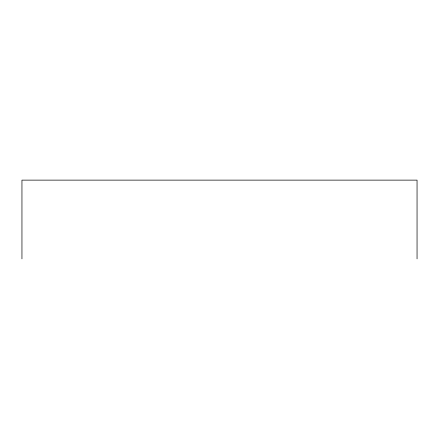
<?xml version="1.0" encoding="UTF-8"?>
<svg xmlns="http://www.w3.org/2000/svg" width="439" height="439" viewBox="0 0 439 439"><rect width="100%" height="100%" fill="white"/><g stroke="black" fill="none" stroke-linecap="round" stroke-linejoin="round"><path stroke-width="0.66" d="M417.05 258.873L417.05 180.127L21.95 180.127L21.95 258.873"/></g></svg>
